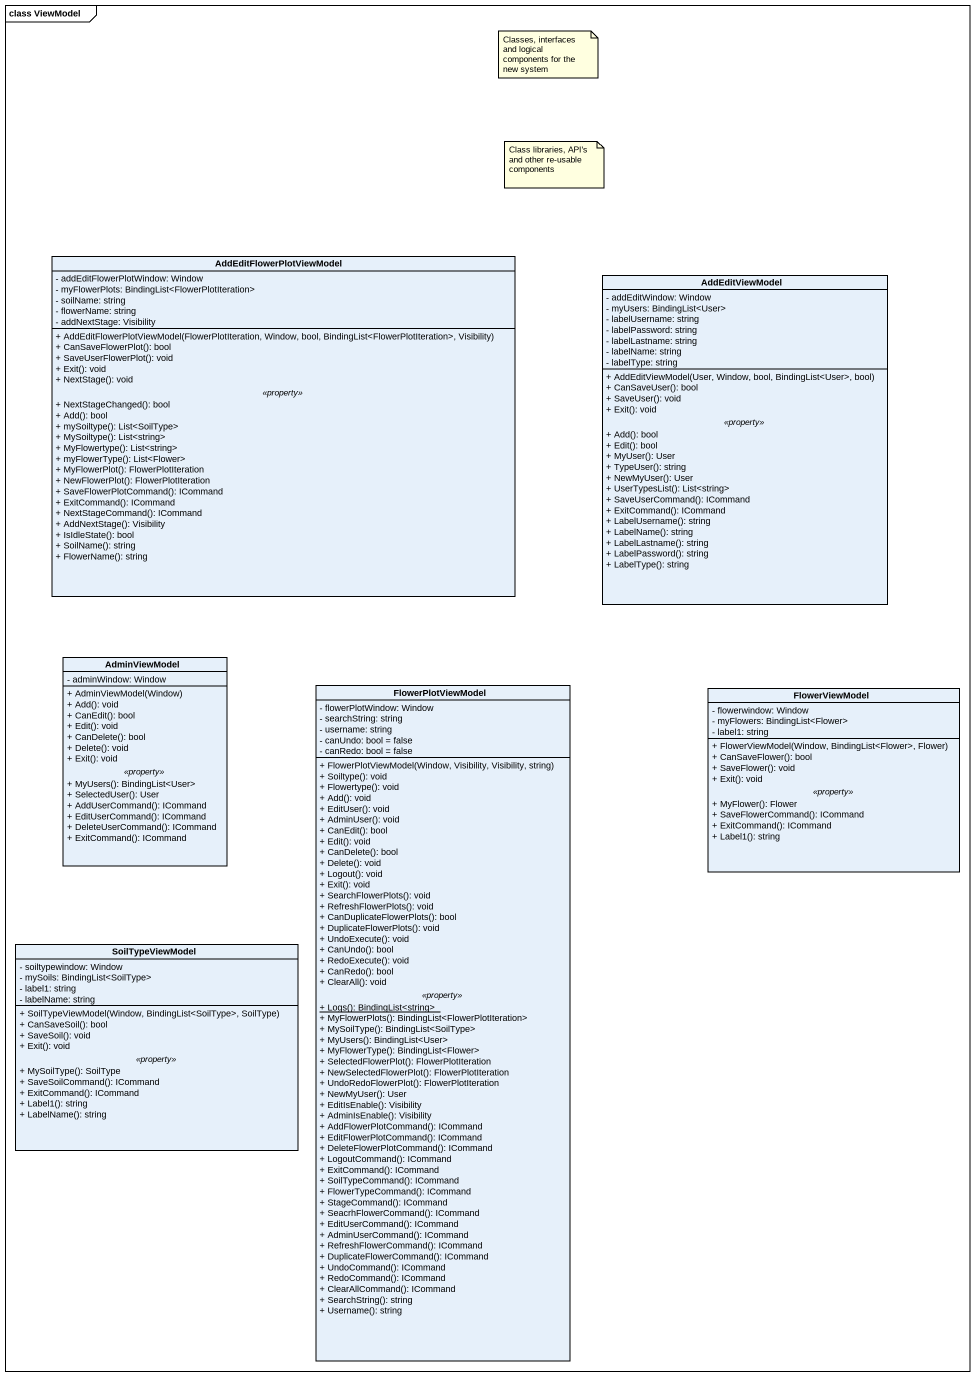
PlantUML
@startuml
mainframe class ViewModel
hide circle
hide empty members
skinparam classAttributeIconSize 0
class AddEditFlowerPlotViewModel {
  - addEditFlowerPlotWindow: Window
  - myFlowerPlots: BindingList<FlowerPlotIteration>
  - soilName: string
  - flowerName: string
  - addNextStage: Visibility
  --
  + AddEditFlowerPlotViewModel(FlowerPlotIteration, Window, bool, BindingList<FlowerPlotIteration>, Visibility)
  + CanSaveFlowerPlot(): bool
  + SaveUserFlowerPlot(): void
  + Exit(): void
  + NextStage(): void
  .. <<property>> ..
  + NextStageChanged(): bool
  + Add(): bool
  + mySoiltype(): List<SoilType>
  + MySoiltype(): List<string>
  + MyFlowertype(): List<string>
  + myFlowerType(): List<Flower>
  + MyFlowerPlot(): FlowerPlotIteration
  + NewFlowerPlot(): FlowerPlotIteration
  + SaveFlowerPlotCommand(): ICommand
  + ExitCommand(): ICommand
  + NextStageCommand(): ICommand
  + AddNextStage(): Visibility
  + IsIdleState(): bool
  + SoilName(): string
  + FlowerName(): string
}
class AddEditViewModel {
  - addEditWindow: Window
  - myUsers: BindingList<User>
  - labelUsername: string
  - labelPassword: string
  - labelLastname: string
  - labelName: string
  - labelType: string
  --
  + AddEditViewModel(User, Window, bool, BindingList<User>, bool)
  + CanSaveUser(): bool
  + SaveUser(): void
  + Exit(): void
  .. <<property>> ..
  + Add(): bool
  + Edit(): bool
  + MyUser(): User
  + TypeUser(): string
  + NewMyUser(): User
  + UserTypesList(): List<string>
  + SaveUserCommand(): ICommand
  + ExitCommand(): ICommand
  + LabelUsername(): string
  + LabelName(): string
  + LabelLastname(): string
  + LabelPassword(): string
  + LabelType(): string
}
class AdminViewModel {
  - adminWindow: Window
  --
  + AdminViewModel(Window)
  + Add(): void
  + CanEdit(): bool
  + Edit(): void
  + CanDelete(): bool
  + Delete(): void
  + Exit(): void
  .. <<property>> ..
  + MyUsers(): BindingList<User>
  + SelectedUser(): User
  + AddUserCommand(): ICommand
  + EditUserCommand(): ICommand
  + DeleteUserCommand(): ICommand
  + ExitCommand(): ICommand
}
class FlowerPlotViewModel {
  - flowerPlotWindow: Window
  - searchString: string
  - username: string
  - canUndo: bool = false
  - canRedo: bool = false
  --
  + FlowerPlotViewModel(Window, Visibility, Visibility, string)
  + Soiltype(): void
  + Flowertype(): void
  + Add(): void
  + EditUser(): void
  + AdminUser(): void
  + CanEdit(): bool
  + Edit(): void
  + CanDelete(): bool
  + Delete(): void
  + Logout(): void
  + Exit(): void
  + SearchFlowerPlots(): void
  + RefreshFlowerPlots(): void
  + CanDuplicateFlowerPlots(): bool
  + DuplicateFlowerPlots(): void
  + UndoExecute(): void
  + CanUndo(): bool
  + RedoExecute(): void
  + CanRedo(): bool
  + ClearAll(): void
  .. <<property>> ..
  {static} + Logs(): BindingList<string>
  + MyFlowerPlots(): BindingList<FlowerPlotIteration>
  + MySoilType(): BindingList<SoilType>
  + MyUsers(): BindingList<User>
  + MyFlowerType(): BindingList<Flower>
  + SelectedFlowerPlot(): FlowerPlotIteration
  + NewSelectedFlowerPlot(): FlowerPlotIteration
  + UndoRedoFlowerPlot(): FlowerPlotIteration
  + NewMyUser(): User
  + EditIsEnable(): Visibility
  + AdminIsEnable(): Visibility
  + AddFlowerPlotCommand(): ICommand
  + EditFlowerPlotCommand(): ICommand
  + DeleteFlowerPlotCommand(): ICommand
  + LogoutCommand(): ICommand
  + ExitCommand(): ICommand
  + SoilTypeCommand(): ICommand
  + FlowerTypeCommand(): ICommand
  + StageCommand(): ICommand
  + SeacrhFlowerCommand(): ICommand
  + EditUserCommand(): ICommand
  + AdminUserCommand(): ICommand
  + RefreshFlowerCommand(): ICommand
  + DuplicateFlowerCommand(): ICommand
  + UndoCommand(): ICommand
  + RedoCommand(): ICommand
  + ClearAllCommand(): ICommand
  + SearchString(): string
  + Username(): string
}
class FlowerViewModel {
  - flowerwindow: Window
  - myFlowers: BindingList<Flower>
  - label1: string
  --
  + FlowerViewModel(Window, BindingList<Flower>, Flower)
  + CanSaveFlower(): bool
  + SaveFlower(): void
  + Exit(): void
  .. <<property>> ..
  + MyFlower(): Flower
  + SaveFlowerCommand(): ICommand
  + ExitCommand(): ICommand
  + Label1(): string
}
class SoilTypeViewModel {
  - soiltypewindow: Window
  - mySoils: BindingList<SoilType>
  - label1: string
  - labelName: string
  --
  + SoilTypeViewModel(Window, BindingList<SoilType>, SoilType)
  + CanSaveSoil(): bool
  + SaveSoil(): void
  + Exit(): void
  .. <<property>> ..
  + MySoilType(): SoilType
  + SaveSoilCommand(): ICommand
  + ExitCommand(): ICommand
  + Label1(): string
  + LabelName(): string
}
note as N1
  Classes, interfaces and logical components for the new system
end note
note as N2
  Class libraries, API's and other re-usable components
end note
@enduml
